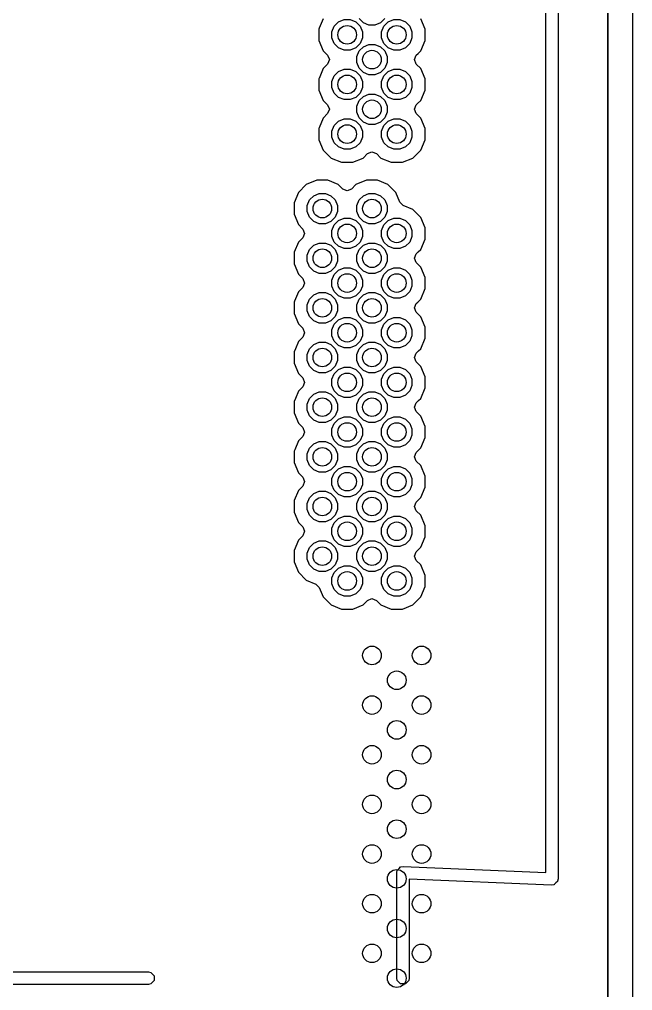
# Model space of a CAD drawing. Extents: x 94.3 to 177.3, y -118.1 to -62.3.
# Drawn here: x 172.36 to 177.3, y -111.5 to -103.68 of the extents above; entities that cross this region are included whole.
import ezdxf

# ---------------------------------------------------------------- set-up
doc = ezdxf.new("R2010")
doc.units = 0
doc.layers.add('BLACK', color=7, linetype='CONTINUOUS')

msp = doc.modelspace()

# ---------------------------------------------------------------- linework, layer by layer
at = {"layer": 'BLACK', "linetype": 'CONTINUOUS'}
for p, q in [((177.0995, -97.472966), (177.0995, -113.687004)), ((177.1, -113.72), (177.1, -97.44)), ((177.3, -97.44), (177.3, -113.72)), ((176.6, -110.547872), (176.6, -102.55)), ((176.7, -102.5), (176.7, -110.6)), ((174.807134, -103.671134), (174.775355, -103.747855)), ((174.877402, -103.775614), (174.896066, -103.730554)), ((174.896066, -103.730554), (174.930554, -103.696066)), ((174.930554, -103.696066), (174.975614, -103.677402)), ((174.975614, -103.677402), (175.024386, -103.677402)), ((175.024386, -103.677402), (175.069446, -103.696066)), ((175.069446, -103.696066), (175.103934, -103.730554)), ((175.130554, -103.703934), (175.096066, -103.669446)), ((175.103934, -103.730554), (175.122598, -103.775614)), ((175.175614, -103.722598), (175.130554, -103.703934)), ((175.224386, -103.722598), (175.175614, -103.722598)), ((175.269446, -103.703934), (175.224386, -103.722598)), ((175.303934, -103.669446), (175.269446, -103.703934)), ((175.277402, -103.775614), (175.296066, -103.730554)), ((175.296066, -103.730554), (175.330554, -103.696066)), ((175.330554, -103.696066), (175.375614, -103.677402)), ((175.375614, -103.677402), (175.424386, -103.677402)), ((175.424386, -103.677402), (175.469446, -103.696066)), ((175.469446, -103.696066), (175.503934, -103.730554)), ((175.503934, -103.730554), (175.522598, -103.775614)), ((175.6275, -103.754747), (175.592865, -103.671132)), ((174.775355, -103.747855), (174.7725, -103.754747)), ((174.7725, -103.754747), (174.7725, -103.845253)), ((174.877402, -103.824386), (174.877402, -103.775614)), ((175.122598, -103.775614), (175.122598, -103.824386)), ((175.277402, -103.824386), (175.277402, -103.775614)), ((175.522598, -103.775614), (175.522598, -103.824386)), ((175.6275, -103.845253), (175.6275, -103.754747)), ((174.7725, -103.845253), (174.807135, -103.928868)), ((174.896066, -103.869446), (174.877402, -103.824386)), ((174.930554, -103.903934), (174.896066, -103.869446)), ((175.103934, -103.869446), (175.069446, -103.903934)), ((175.096066, -103.930554), (175.130554, -103.896066)), ((175.122598, -103.824386), (175.103934, -103.869446)), ((175.130554, -103.896066), (175.175614, -103.877402)), ((175.175614, -103.877402), (175.224386, -103.877402)), ((175.224386, -103.877402), (175.269446, -103.896066)), ((175.269446, -103.896066), (175.303934, -103.930554)), ((175.296066, -103.869446), (175.277402, -103.824386)), ((175.330554, -103.903934), (175.296066, -103.869446)), ((175.503934, -103.869446), (175.469446, -103.903934)), ((175.522598, -103.824386), (175.503934, -103.869446)), ((175.592865, -103.928868), (175.6275, -103.845253)), ((174.807135, -103.928868), (174.807138, -103.928871)), ((174.807138, -103.928871), (174.842912, -103.964645)), ((174.842912, -103.964645), (174.857557, -104)), ((174.975614, -103.922598), (174.930554, -103.903934)), ((175.024386, -103.922598), (174.975614, -103.922598)), ((175.069446, -103.903934), (175.024386, -103.922598)), ((175.077402, -103.975614), (175.096066, -103.930554)), ((175.077402, -104.024386), (175.077402, -103.975614)), ((175.303934, -103.930554), (175.322598, -103.975614)), ((175.322598, -103.975614), (175.322598, -104.024386)), ((175.375614, -103.922598), (175.330554, -103.903934)), ((175.424386, -103.922598), (175.375614, -103.922598)), ((175.469446, -103.903934), (175.424386, -103.922598)), ((175.542443, -104), (175.557088, -103.964645)), ((175.557088, -103.964645), (175.571072, -103.950661)), ((175.571072, -103.950661), (175.592865, -103.928868)), ((174.842912, -104.035355), (174.807138, -104.071128)), ((174.857557, -104), (174.842912, -104.035355)), ((175.096066, -104.069446), (175.077402, -104.024386)), ((175.322598, -104.024386), (175.303934, -104.069446)), ((175.557088, -104.035355), (175.542443, -104)), ((175.592865, -104.071132), (175.557088, -104.035355)), ((174.807134, -104.071134), (174.773829, -104.151539)), ((174.807138, -104.071128), (174.807134, -104.071134)), ((174.877402, -104.175614), (174.896066, -104.130554)), ((174.896066, -104.130554), (174.930554, -104.096066)), ((174.930554, -104.096066), (174.975614, -104.077402)), ((174.975614, -104.077402), (175.024386, -104.077402)), ((175.024386, -104.077402), (175.069446, -104.096066)), ((175.069446, -104.096066), (175.103934, -104.130554)), ((175.130554, -104.103934), (175.096066, -104.069446)), ((175.103934, -104.130554), (175.122598, -104.175614)), ((175.175614, -104.122598), (175.130554, -104.103934)), ((175.224386, -104.122598), (175.175614, -104.122598)), ((175.269446, -104.103934), (175.224386, -104.122598)), ((175.303934, -104.069446), (175.269446, -104.103934)), ((175.277402, -104.175614), (175.296066, -104.130554)), ((175.296066, -104.130554), (175.330554, -104.096066)), ((175.330554, -104.096066), (175.375614, -104.077402)), ((175.375614, -104.077402), (175.424386, -104.077402)), ((175.424386, -104.077402), (175.469446, -104.096066)), ((175.469446, -104.096066), (175.503934, -104.130554)), ((175.503934, -104.130554), (175.522598, -104.175614)), ((175.6275, -104.154747), (175.592865, -104.071132)), ((174.773829, -104.151539), (174.7725, -104.154747)), ((174.7725, -104.154747), (174.7725, -104.245253)), ((174.877402, -104.224386), (174.877402, -104.175614)), ((175.122598, -104.175614), (175.122598, -104.224386)), ((175.277402, -104.224386), (175.277402, -104.175614)), ((175.522598, -104.175614), (175.522598, -104.224386)), ((175.6275, -104.245253), (175.6275, -104.154747)), ((174.7725, -104.245253), (174.807135, -104.328868)), ((174.896066, -104.269446), (174.877402, -104.224386)), ((174.930554, -104.303934), (174.896066, -104.269446)), ((175.103934, -104.269446), (175.069446, -104.303934)), ((175.122598, -104.224386), (175.103934, -104.269446)), ((175.130554, -104.296066), (175.175614, -104.277402)), ((175.175614, -104.277402), (175.224386, -104.277402)), ((175.224386, -104.277402), (175.269446, -104.296066)), ((175.296066, -104.269446), (175.277402, -104.224386)), ((175.330554, -104.303934), (175.296066, -104.269446)), ((175.503934, -104.269446), (175.469446, -104.303934)), ((175.522598, -104.224386), (175.503934, -104.269446)), ((175.592865, -104.328868), (175.6275, -104.245253)), ((174.807135, -104.328868), (174.807138, -104.328871)), ((174.807138, -104.328871), (174.842912, -104.364645)), ((174.842912, -104.364645), (174.857557, -104.4)), ((174.975614, -104.322598), (174.930554, -104.303934)), ((175.024386, -104.322598), (174.975614, -104.322598)), ((175.069446, -104.303934), (175.024386, -104.322598)), ((175.077402, -104.375614), (175.096066, -104.330554)), ((175.096066, -104.330554), (175.130554, -104.296066)), ((175.269446, -104.296066), (175.303934, -104.330554)), ((175.303934, -104.330554), (175.322598, -104.375614)), ((175.375614, -104.322598), (175.330554, -104.303934)), ((175.424386, -104.322598), (175.375614, -104.322598)), ((175.469446, -104.303934), (175.424386, -104.322598)), ((175.542443, -104.4), (175.557088, -104.364645)), ((175.557088, -104.364645), (175.568063, -104.35367)), ((175.568063, -104.35367), (175.592865, -104.328868)), ((174.842912, -104.435355), (174.807138, -104.471128)), ((174.857557, -104.4), (174.842912, -104.435355)), ((175.077402, -104.424386), (175.077402, -104.375614)), ((175.096066, -104.469446), (175.077402, -104.424386)), ((175.322598, -104.424386), (175.303934, -104.469446)), ((175.322598, -104.375614), (175.322598, -104.424386)), ((175.557088, -104.435355), (175.542443, -104.4)), ((175.592865, -104.471132), (175.557088, -104.435355)), ((174.807134, -104.471134), (174.774467, -104.549999)), ((174.807138, -104.471128), (174.807134, -104.471134)), ((174.896066, -104.530554), (174.930554, -104.496066)), ((174.930554, -104.496066), (174.975614, -104.477402)), ((174.975614, -104.477402), (175.024386, -104.477402)), ((175.024386, -104.477402), (175.069446, -104.496066)), ((175.069446, -104.496066), (175.103934, -104.530554)), ((175.130554, -104.503934), (175.096066, -104.469446)), ((175.175614, -104.522598), (175.130554, -104.503934)), ((175.224386, -104.522598), (175.175614, -104.522598)), ((175.269446, -104.503934), (175.224386, -104.522598)), ((175.303934, -104.469446), (175.269446, -104.503934)), ((175.296066, -104.530554), (175.330554, -104.496066)), ((175.330554, -104.496066), (175.375614, -104.477402)), ((175.375614, -104.477402), (175.424386, -104.477402)), ((175.424386, -104.477402), (175.469446, -104.496066)), ((175.469446, -104.496066), (175.503934, -104.530554)), ((175.6275, -104.554747), (175.592865, -104.471132)), ((174.774467, -104.549999), (174.7725, -104.554747)), ((174.7725, -104.554747), (174.7725, -104.645253)), ((174.877402, -104.575614), (174.896066, -104.530554)), ((174.877402, -104.624386), (174.877402, -104.575614)), ((175.103934, -104.530554), (175.122598, -104.575614)), ((175.122598, -104.575614), (175.122598, -104.624386)), ((175.277402, -104.575614), (175.296066, -104.530554)), ((175.277402, -104.624386), (175.277402, -104.575614)), ((175.503934, -104.530554), (175.522598, -104.575614)), ((175.522598, -104.575614), (175.522598, -104.624386)), ((175.6275, -104.645253), (175.6275, -104.554747)), ((174.7725, -104.645253), (174.807135, -104.728868)), ((174.896066, -104.669446), (174.877402, -104.624386)), ((174.930554, -104.703934), (174.896066, -104.669446)), ((175.103934, -104.669446), (175.069446, -104.703934)), ((175.122598, -104.624386), (175.103934, -104.669446)), ((175.296066, -104.669446), (175.277402, -104.624386)), ((175.330554, -104.703934), (175.296066, -104.669446)), ((175.503934, -104.669446), (175.469446, -104.703934)), ((175.522598, -104.624386), (175.503934, -104.669446)), ((175.592865, -104.728868), (175.6275, -104.645253)), ((174.807135, -104.728868), (174.871132, -104.792865)), ((174.975614, -104.722598), (174.930554, -104.703934)), ((175.024386, -104.722598), (174.975614, -104.722598)), ((175.069446, -104.703934), (175.024386, -104.722598)), ((175.128868, -104.792865), (175.164645, -104.757088)), ((175.164645, -104.757088), (175.2, -104.742443)), ((175.2, -104.742443), (175.235355, -104.757088)), ((175.235355, -104.757088), (175.271132, -104.792865)), ((175.375614, -104.722598), (175.330554, -104.703934)), ((175.424386, -104.722598), (175.375614, -104.722598)), ((175.469446, -104.703934), (175.424386, -104.722598)), ((175.528868, -104.792865), (175.592865, -104.728868)), ((174.871132, -104.792865), (174.954747, -104.8275)), ((174.954747, -104.8275), (174.954749, -104.8275)), ((174.954749, -104.8275), (175.045251, -104.8275)), ((175.045251, -104.8275), (175.045253, -104.8275)), ((175.045253, -104.8275), (175.128868, -104.792865)), ((175.271132, -104.792865), (175.354747, -104.8275)), ((175.354747, -104.8275), (175.354749, -104.8275)), ((175.354749, -104.8275), (175.445251, -104.8275)), ((175.445251, -104.8275), (175.445253, -104.8275)), ((175.445253, -104.8275), (175.528868, -104.792865)), ((174.754746, -104.9725), (174.671134, -105.007134)), ((174.754747, -104.9725), (174.754746, -104.9725)), ((174.845253, -104.9725), (174.754747, -104.9725)), ((174.928868, -105.007135), (174.845253, -104.9725)), ((175.154746, -104.9725), (175.071134, -105.007134)), ((175.154747, -104.9725), (175.154746, -104.9725)), ((175.245253, -104.9725), (175.154747, -104.9725)), ((175.328868, -105.007135), (175.245253, -104.9725)), ((174.607134, -105.071134), (174.57284, -105.153927)), ((174.607138, -105.071128), (174.607134, -105.071134)), ((174.671128, -105.007138), (174.607138, -105.071128)), ((174.671134, -105.007134), (174.671128, -105.007138)), ((174.928871, -105.007138), (174.928868, -105.007135)), ((174.964645, -105.042912), (174.928871, -105.007138)), ((175, -105.057557), (174.964645, -105.042912)), ((175.035355, -105.042912), (175, -105.057557)), ((175.071128, -105.007138), (175.035355, -105.042912)), ((175.071134, -105.007134), (175.071128, -105.007138)), ((175.392865, -105.071132), (175.328868, -105.007135)), ((175.424774, -105.148167), (175.392865, -105.071132)), ((174.677402, -105.175614), (174.696066, -105.130554)), ((174.696066, -105.130554), (174.730554, -105.096066)), ((174.730554, -105.096066), (174.775614, -105.077402)), ((174.775614, -105.077402), (174.824386, -105.077402)), ((174.824386, -105.077402), (174.869446, -105.096066)), ((174.869446, -105.096066), (174.903934, -105.130554)), ((174.903934, -105.130554), (174.922598, -105.175614)), ((175.077402, -105.175614), (175.096066, -105.130554)), ((175.096066, -105.130554), (175.130554, -105.096066)), ((175.130554, -105.096066), (175.175614, -105.077402)), ((175.175614, -105.077402), (175.224386, -105.077402)), ((175.224386, -105.077402), (175.269446, -105.096066)), ((175.269446, -105.096066), (175.303934, -105.130554)), ((175.303934, -105.130554), (175.322598, -105.175614)), ((175.451832, -105.175225), (175.424774, -105.148167)), ((174.57284, -105.153927), (174.5725, -105.154747)), ((174.5725, -105.154747), (174.5725, -105.245253)), ((174.677402, -105.224386), (174.677402, -105.175614)), ((174.696066, -105.269446), (174.677402, -105.224386)), ((174.922598, -105.224386), (174.903934, -105.269446)), ((174.922598, -105.175614), (174.922598, -105.224386)), ((175.077402, -105.224386), (175.077402, -105.175614)), ((175.096066, -105.269446), (175.077402, -105.224386)), ((175.322598, -105.224386), (175.303934, -105.269446)), ((175.322598, -105.175614), (175.322598, -105.224386)), ((175.528868, -105.207135), (175.451832, -105.175225)), ((175.592865, -105.271132), (175.528868, -105.207135)), ((174.5725, -105.245253), (174.607135, -105.328868)), ((174.730554, -105.303934), (174.696066, -105.269446)), ((174.775614, -105.322598), (174.730554, -105.303934)), ((174.869446, -105.303934), (174.824386, -105.322598)), ((174.903934, -105.269446), (174.869446, -105.303934)), ((174.896066, -105.330554), (174.930554, -105.296066)), ((174.930554, -105.296066), (174.975614, -105.277402)), ((174.975614, -105.277402), (175.024386, -105.277402)), ((175.024386, -105.277402), (175.069446, -105.296066)), ((175.069446, -105.296066), (175.103934, -105.330554)), ((175.130554, -105.303934), (175.096066, -105.269446)), ((175.175614, -105.322598), (175.130554, -105.303934)), ((175.269446, -105.303934), (175.224386, -105.322598)), ((175.303934, -105.269446), (175.269446, -105.303934)), ((175.296066, -105.330554), (175.330554, -105.296066)), ((175.330554, -105.296066), (175.375614, -105.277402)), ((175.375614, -105.277402), (175.424386, -105.277402)), ((175.424386, -105.277402), (175.469446, -105.296066)), ((175.469446, -105.296066), (175.503934, -105.330554)), ((175.6275, -105.354747), (175.592865, -105.271132)), ((174.607135, -105.328868), (174.607138, -105.328871)), ((174.607138, -105.328871), (174.642912, -105.364645)), ((174.642912, -105.364645), (174.657557, -105.4)), ((174.824386, -105.322598), (174.775614, -105.322598)), ((174.877402, -105.375614), (174.896066, -105.330554)), ((174.877402, -105.424386), (174.877402, -105.375614)), ((175.103934, -105.330554), (175.122598, -105.375614)), ((175.122598, -105.375614), (175.122598, -105.424386)), ((175.224386, -105.322598), (175.175614, -105.322598)), ((175.277402, -105.375614), (175.296066, -105.330554)), ((175.277402, -105.424386), (175.277402, -105.375614)), ((175.503934, -105.330554), (175.522598, -105.375614)), ((175.522598, -105.375614), (175.522598, -105.424386)), ((175.6275, -105.445253), (175.6275, -105.354747)), ((174.642912, -105.435355), (174.607138, -105.471128)), ((174.657557, -105.4), (174.642912, -105.435355)), ((174.896066, -105.469446), (174.877402, -105.424386)), ((175.122598, -105.424386), (175.103934, -105.469446)), ((175.296066, -105.469446), (175.277402, -105.424386)), ((175.522598, -105.424386), (175.503934, -105.469446)), ((175.592865, -105.528868), (175.6275, -105.445253)), ((174.607134, -105.471134), (174.5739, -105.551368)), ((174.607138, -105.471128), (174.607134, -105.471134)), ((174.677402, -105.575614), (174.696066, -105.530554)), ((174.696066, -105.530554), (174.730554, -105.496066)), ((174.730554, -105.496066), (174.775614, -105.477402)), ((174.775614, -105.477402), (174.824386, -105.477402)), ((174.824386, -105.477402), (174.869446, -105.496066)), ((174.869446, -105.496066), (174.903934, -105.530554)), ((174.930554, -105.503934), (174.896066, -105.469446)), ((174.903934, -105.530554), (174.922598, -105.575614)), ((174.975614, -105.522598), (174.930554, -105.503934)), ((175.024386, -105.522598), (174.975614, -105.522598)), ((175.069446, -105.503934), (175.024386, -105.522598)), ((175.103934, -105.469446), (175.069446, -105.503934)), ((175.077402, -105.575614), (175.096066, -105.530554)), ((175.096066, -105.530554), (175.130554, -105.496066)), ((175.130554, -105.496066), (175.175614, -105.477402)), ((175.175614, -105.477402), (175.224386, -105.477402)), ((175.224386, -105.477402), (175.269446, -105.496066)), ((175.269446, -105.496066), (175.303934, -105.530554)), ((175.330554, -105.503934), (175.296066, -105.469446)), ((175.303934, -105.530554), (175.322598, -105.575614)), ((175.375614, -105.522598), (175.330554, -105.503934)), ((175.424386, -105.522598), (175.375614, -105.522598)), ((175.469446, -105.503934), (175.424386, -105.522598)), ((175.503934, -105.469446), (175.469446, -105.503934)), ((175.573432, -105.548301), (175.592865, -105.528868)), ((174.5739, -105.551368), (174.5725, -105.554747)), ((174.5725, -105.554747), (174.5725, -105.645253)), ((174.677402, -105.624386), (174.677402, -105.575614)), ((174.922598, -105.575614), (174.922598, -105.624386)), ((175.077402, -105.624386), (175.077402, -105.575614)), ((175.322598, -105.575614), (175.322598, -105.624386)), ((175.542443, -105.6), (175.557088, -105.564645)), ((175.557088, -105.635355), (175.542443, -105.6)), ((175.557088, -105.564645), (175.573432, -105.548301)), ((174.5725, -105.645253), (174.607135, -105.728868)), ((174.696066, -105.669446), (174.677402, -105.624386)), ((174.730554, -105.703934), (174.696066, -105.669446)), ((174.903934, -105.669446), (174.869446, -105.703934)), ((174.896066, -105.730554), (174.930554, -105.696066)), ((174.922598, -105.624386), (174.903934, -105.669446)), ((174.930554, -105.696066), (174.975614, -105.677402)), ((174.975614, -105.677402), (175.024386, -105.677402)), ((175.024386, -105.677402), (175.069446, -105.696066)), ((175.069446, -105.696066), (175.103934, -105.730554)), ((175.096066, -105.669446), (175.077402, -105.624386)), ((175.130554, -105.703934), (175.096066, -105.669446)), ((175.303934, -105.669446), (175.269446, -105.703934)), ((175.296066, -105.730554), (175.330554, -105.696066)), ((175.322598, -105.624386), (175.303934, -105.669446)), ((175.330554, -105.696066), (175.375614, -105.677402)), ((175.375614, -105.677402), (175.424386, -105.677402)), ((175.424386, -105.677402), (175.469446, -105.696066)), ((175.469446, -105.696066), (175.503934, -105.730554)), ((175.592865, -105.671132), (175.557088, -105.635355)), ((175.6275, -105.754747), (175.592865, -105.671132)), ((174.607135, -105.728868), (174.607138, -105.728871)), ((174.607138, -105.728871), (174.642912, -105.764645)), ((174.642912, -105.764645), (174.657557, -105.8)), ((174.775614, -105.722598), (174.730554, -105.703934)), ((174.824386, -105.722598), (174.775614, -105.722598)), ((174.869446, -105.703934), (174.824386, -105.722598)), ((174.877402, -105.775614), (174.896066, -105.730554)), ((174.877402, -105.824386), (174.877402, -105.775614)), ((175.103934, -105.730554), (175.122598, -105.775614)), ((175.122598, -105.775614), (175.122598, -105.824386)), ((175.175614, -105.722598), (175.130554, -105.703934)), ((175.224386, -105.722598), (175.175614, -105.722598)), ((175.269446, -105.703934), (175.224386, -105.722598)), ((175.277402, -105.775614), (175.296066, -105.730554)), ((175.277402, -105.824386), (175.277402, -105.775614)), ((175.503934, -105.730554), (175.522598, -105.775614)), ((175.522598, -105.775614), (175.522598, -105.824386)), ((175.6275, -105.845253), (175.6275, -105.754747)), ((174.642912, -105.835355), (174.607138, -105.871128)), ((174.657557, -105.8), (174.642912, -105.835355)), ((174.896066, -105.869446), (174.877402, -105.824386)), ((175.122598, -105.824386), (175.103934, -105.869446)), ((175.296066, -105.869446), (175.277402, -105.824386)), ((175.522598, -105.824386), (175.503934, -105.869446)), ((175.592865, -105.928868), (175.6275, -105.845253)), ((174.607134, -105.871134), (174.57664, -105.944753)), ((174.607138, -105.871128), (174.607134, -105.871134)), ((174.677402, -105.975614), (174.696066, -105.930554)), ((174.696066, -105.930554), (174.730554, -105.896066)), ((174.730554, -105.896066), (174.775614, -105.877402)), ((174.775614, -105.877402), (174.824386, -105.877402)), ((174.824386, -105.877402), (174.869446, -105.896066)), ((174.869446, -105.896066), (174.903934, -105.930554)), ((174.930554, -105.903934), (174.896066, -105.869446)), ((174.903934, -105.930554), (174.922598, -105.975614)), ((174.975614, -105.922598), (174.930554, -105.903934)), ((175.024386, -105.922598), (174.975614, -105.922598)), ((175.069446, -105.903934), (175.024386, -105.922598)), ((175.103934, -105.869446), (175.069446, -105.903934)), ((175.077402, -105.975614), (175.096066, -105.930554)), ((175.096066, -105.930554), (175.130554, -105.896066)), ((175.130554, -105.896066), (175.175614, -105.877402)), ((175.175614, -105.877402), (175.224386, -105.877402)), ((175.224386, -105.877402), (175.269446, -105.896066)), ((175.269446, -105.896066), (175.303934, -105.930554)), ((175.330554, -105.903934), (175.296066, -105.869446)), ((175.303934, -105.930554), (175.322598, -105.975614)), ((175.375614, -105.922598), (175.330554, -105.903934)), ((175.424386, -105.922598), (175.375614, -105.922598)), ((175.469446, -105.903934), (175.424386, -105.922598)), ((175.503934, -105.869446), (175.469446, -105.903934)), ((175.568433, -105.9533), (175.592865, -105.928868)), ((174.57664, -105.944753), (174.5725, -105.954747)), ((174.5725, -105.954747), (174.5725, -106.045253)), ((174.677402, -106.024386), (174.677402, -105.975614)), ((174.922598, -105.975614), (174.922598, -106.024386)), ((175.077402, -106.024386), (175.077402, -105.975614)), ((175.322598, -105.975614), (175.322598, -106.024386)), ((175.542443, -106), (175.557088, -105.964645)), ((175.557088, -106.035355), (175.542443, -106)), ((175.557088, -105.964645), (175.568433, -105.9533)), ((174.5725, -106.045253), (174.607135, -106.128868)), ((174.696066, -106.069446), (174.677402, -106.024386)), ((174.730554, -106.103934), (174.696066, -106.069446)), ((174.903934, -106.069446), (174.869446, -106.103934)), ((174.922598, -106.024386), (174.903934, -106.069446)), ((174.930554, -106.096066), (174.975614, -106.077402)), ((174.975614, -106.077402), (175.024386, -106.077402)), ((175.024386, -106.077402), (175.069446, -106.096066)), ((175.096066, -106.069446), (175.077402, -106.024386)), ((175.130554, -106.103934), (175.096066, -106.069446)), ((175.303934, -106.069446), (175.269446, -106.103934)), ((175.322598, -106.024386), (175.303934, -106.069446)), ((175.330554, -106.096066), (175.375614, -106.077402)), ((175.375614, -106.077402), (175.424386, -106.077402)), ((175.424386, -106.077402), (175.469446, -106.096066)), ((175.592865, -106.071132), (175.557088, -106.035355)), ((175.6275, -106.154747), (175.592865, -106.071132)), ((174.607135, -106.128868), (174.607138, -106.128871)), ((174.607138, -106.128871), (174.642912, -106.164645)), ((174.642912, -106.164645), (174.657557, -106.2)), ((174.775614, -106.122598), (174.730554, -106.103934)), ((174.824386, -106.122598), (174.775614, -106.122598)), ((174.869446, -106.103934), (174.824386, -106.122598)), ((174.877402, -106.175614), (174.896066, -106.130554)), ((174.896066, -106.130554), (174.930554, -106.096066)), ((175.069446, -106.096066), (175.103934, -106.130554)), ((175.103934, -106.130554), (175.122598, -106.175614)), ((175.175614, -106.122598), (175.130554, -106.103934)), ((175.224386, -106.122598), (175.175614, -106.122598)), ((175.269446, -106.103934), (175.224386, -106.122598)), ((175.277402, -106.175614), (175.296066, -106.130554)), ((175.296066, -106.130554), (175.330554, -106.096066)), ((175.469446, -106.096066), (175.503934, -106.130554)), ((175.503934, -106.130554), (175.522598, -106.175614)), ((175.6275, -106.245253), (175.6275, -106.154747)), ((174.642912, -106.235355), (174.607138, -106.271128)), ((174.657557, -106.2), (174.642912, -106.235355)), ((174.877402, -106.224386), (174.877402, -106.175614)), ((174.896066, -106.269446), (174.877402, -106.224386)), ((175.122598, -106.224386), (175.103934, -106.269446)), ((175.122598, -106.175614), (175.122598, -106.224386)), ((175.277402, -106.224386), (175.277402, -106.175614)), ((175.296066, -106.269446), (175.277402, -106.224386)), ((175.522598, -106.224386), (175.503934, -106.269446)), ((175.522598, -106.175614), (175.522598, -106.224386)), ((175.592865, -106.328868), (175.6275, -106.245253)), ((174.607134, -106.271134), (174.58322, -106.328868)), ((174.607138, -106.271128), (174.607134, -106.271134)), ((174.696066, -106.330554), (174.730554, -106.296066)), ((174.730554, -106.296066), (174.775614, -106.277402)), ((174.775614, -106.277402), (174.824386, -106.277402)), ((174.824386, -106.277402), (174.869446, -106.296066)), ((174.869446, -106.296066), (174.903934, -106.330554)), ((174.930554, -106.303934), (174.896066, -106.269446)), ((174.975614, -106.322598), (174.930554, -106.303934)), ((175.024386, -106.322598), (174.975614, -106.322598)), ((175.069446, -106.303934), (175.024386, -106.322598)), ((175.103934, -106.269446), (175.069446, -106.303934)), ((175.096066, -106.330554), (175.130554, -106.296066)), ((175.130554, -106.296066), (175.175614, -106.277402)), ((175.175614, -106.277402), (175.224386, -106.277402)), ((175.224386, -106.277402), (175.269446, -106.296066)), ((175.269446, -106.296066), (175.303934, -106.330554)), ((175.330554, -106.303934), (175.296066, -106.269446)), ((175.375614, -106.322598), (175.330554, -106.303934)), ((175.424386, -106.322598), (175.375614, -106.322598)), ((175.469446, -106.303934), (175.424386, -106.322598)), ((175.503934, -106.269446), (175.469446, -106.303934)), ((174.58322, -106.328868), (174.5725, -106.354747)), ((174.5725, -106.354747), (174.5725, -106.445253)), ((174.677402, -106.375614), (174.696066, -106.330554)), ((174.677402, -106.424386), (174.677402, -106.375614)), ((174.903934, -106.330554), (174.922598, -106.375614)), ((174.922598, -106.375614), (174.922598, -106.424386)), ((175.077402, -106.375614), (175.096066, -106.330554)), ((175.077402, -106.424386), (175.077402, -106.375614)), ((175.303934, -106.330554), (175.322598, -106.375614)), ((175.322598, -106.375614), (175.322598, -106.424386)), ((175.542443, -106.4), (175.557088, -106.364645)), ((175.557088, -106.435355), (175.542443, -106.4)), ((175.557088, -106.364645), (175.574475, -106.347258)), ((175.574475, -106.347258), (175.592865, -106.328868)), ((174.5725, -106.445253), (174.607135, -106.528868)), ((174.696066, -106.469446), (174.677402, -106.424386)), ((174.730554, -106.503934), (174.696066, -106.469446)), ((174.903934, -106.469446), (174.869446, -106.503934)), ((174.922598, -106.424386), (174.903934, -106.469446)), ((174.930554, -106.496066), (174.975614, -106.477402)), ((174.975614, -106.477402), (175.024386, -106.477402)), ((175.024386, -106.477402), (175.069446, -106.496066)), ((175.096066, -106.469446), (175.077402, -106.424386)), ((175.130554, -106.503934), (175.096066, -106.469446)), ((175.303934, -106.469446), (175.269446, -106.503934)), ((175.322598, -106.424386), (175.303934, -106.469446)), ((175.330554, -106.496066), (175.375614, -106.477402)), ((175.375614, -106.477402), (175.424386, -106.477402)), ((175.424386, -106.477402), (175.469446, -106.496066)), ((175.592865, -106.471132), (175.557088, -106.435355)), ((175.6275, -106.554747), (175.592865, -106.471132)), ((174.607135, -106.528868), (174.607138, -106.528871)), ((174.607138, -106.528871), (174.642912, -106.564645)), ((174.775614, -106.522598), (174.730554, -106.503934)), ((174.824386, -106.522598), (174.775614, -106.522598)), ((174.869446, -106.503934), (174.824386, -106.522598)), ((174.877402, -106.575614), (174.896066, -106.530554)), ((174.896066, -106.530554), (174.930554, -106.496066)), ((175.069446, -106.496066), (175.103934, -106.530554)), ((175.103934, -106.530554), (175.122598, -106.575614)), ((175.175614, -106.522598), (175.130554, -106.503934)), ((175.224386, -106.522598), (175.175614, -106.522598)), ((175.269446, -106.503934), (175.224386, -106.522598)), ((175.277402, -106.575614), (175.296066, -106.530554)), ((175.296066, -106.530554), (175.330554, -106.496066)), ((175.469446, -106.496066), (175.503934, -106.530554)), ((175.503934, -106.530554), (175.522598, -106.575614)), ((175.6275, -106.645253), (175.6275, -106.554747)), ((174.642912, -106.635355), (174.607138, -106.671128)), ((174.642912, -106.564645), (174.657557, -106.6)), ((174.657557, -106.6), (174.642912, -106.635355)), ((174.877402, -106.624386), (174.877402, -106.575614)), ((174.896066, -106.669446), (174.877402, -106.624386)), ((175.122598, -106.624386), (175.103934, -106.669446)), ((175.122598, -106.575614), (175.122598, -106.624386)), ((175.277402, -106.624386), (175.277402, -106.575614)), ((175.296066, -106.669446), (175.277402, -106.624386)), ((175.522598, -106.624386), (175.503934, -106.669446)), ((175.522598, -106.575614), (175.522598, -106.624386)), ((174.607134, -106.671134), (174.58322, -106.728868)), ((174.607138, -106.671128), (174.607134, -106.671134)), ((174.696066, -106.730554), (174.730554, -106.696066)), ((174.730554, -106.696066), (174.775614, -106.677402)), ((174.775614, -106.677402), (174.824386, -106.677402)), ((174.824386, -106.677402), (174.869446, -106.696066)), ((174.869446, -106.696066), (174.903934, -106.730554)), ((174.930554, -106.703934), (174.896066, -106.669446)), ((174.975614, -106.722598), (174.930554, -106.703934)), ((175.069446, -106.703934), (175.024386, -106.722598)), ((175.103934, -106.669446), (175.069446, -106.703934)), ((175.096066, -106.730554), (175.130554, -106.696066)), ((175.130554, -106.696066), (175.175614, -106.677402)), ((175.175614, -106.677402), (175.224386, -106.677402)), ((175.224386, -106.677402), (175.269446, -106.696066)), ((175.269446, -106.696066), (175.303934, -106.730554)), ((175.330554, -106.703934), (175.296066, -106.669446)), ((175.375614, -106.722598), (175.330554, -106.703934)), ((175.469446, -106.703934), (175.424386, -106.722598)), ((175.503934, -106.669446), (175.469446, -106.703934)), ((175.592865, -106.728868), (175.6275, -106.645253)), ((174.58322, -106.728868), (174.5725, -106.754747)), ((174.5725, -106.754747), (174.5725, -106.845253)), ((174.677402, -106.775614), (174.696066, -106.730554)), ((174.677402, -106.824386), (174.677402, -106.775614)), ((174.903934, -106.730554), (174.922598, -106.775614)), ((174.922598, -106.775614), (174.922598, -106.824386)), ((175.024386, -106.722598), (174.975614, -106.722598)), ((175.077402, -106.775614), (175.096066, -106.730554)), ((175.077402, -106.824386), (175.077402, -106.775614)), ((175.303934, -106.730554), (175.322598, -106.775614)), ((175.322598, -106.775614), (175.322598, -106.824386)), ((175.424386, -106.722598), (175.375614, -106.722598)), ((175.542443, -106.8), (175.557088, -106.764645)), ((175.557088, -106.764645), (175.574209, -106.747524)), ((175.574209, -106.747524), (175.592865, -106.728868)), ((174.5725, -106.845253), (174.607135, -106.928868)), ((174.696066, -106.869446), (174.677402, -106.824386)), ((174.730554, -106.903934), (174.696066, -106.869446)), ((174.903934, -106.869446), (174.869446, -106.903934)), ((174.922598, -106.824386), (174.903934, -106.869446)), ((175.096066, -106.869446), (175.077402, -106.824386)), ((175.130554, -106.903934), (175.096066, -106.869446)), ((175.303934, -106.869446), (175.269446, -106.903934)), ((175.322598, -106.824386), (175.303934, -106.869446)), ((175.557088, -106.835355), (175.542443, -106.8)), ((175.592865, -106.871132), (175.557088, -106.835355)), ((175.6275, -106.954747), (175.592865, -106.871132)), ((174.607135, -106.928868), (174.607138, -106.928871)), ((174.607138, -106.928871), (174.642912, -106.964645)), ((174.775614, -106.922598), (174.730554, -106.903934)), ((174.824386, -106.922598), (174.775614, -106.922598)), ((174.869446, -106.903934), (174.824386, -106.922598)), ((174.877402, -106.975614), (174.896066, -106.930554)), ((174.896066, -106.930554), (174.930554, -106.896066)), ((174.930554, -106.896066), (174.975614, -106.877402)), ((174.975614, -106.877402), (175.024386, -106.877402)), ((175.024386, -106.877402), (175.069446, -106.896066)), ((175.069446, -106.896066), (175.103934, -106.930554)), ((175.103934, -106.930554), (175.122598, -106.975614)), ((175.175614, -106.922598), (175.130554, -106.903934)), ((175.224386, -106.922598), (175.175614, -106.922598)), ((175.269446, -106.903934), (175.224386, -106.922598)), ((175.277402, -106.975614), (175.296066, -106.930554)), ((175.296066, -106.930554), (175.330554, -106.896066)), ((175.330554, -106.896066), (175.375614, -106.877402)), ((175.375614, -106.877402), (175.424386, -106.877402)), ((175.424386, -106.877402), (175.469446, -106.896066)), ((175.469446, -106.896066), (175.503934, -106.930554)), ((175.503934, -106.930554), (175.522598, -106.975614)), ((174.642912, -106.964645), (174.657557, -107)), ((174.657557, -107), (174.642912, -107.035355)), ((174.877402, -107.024386), (174.877402, -106.975614)), ((174.896066, -107.069446), (174.877402, -107.024386)), ((175.122598, -107.024386), (175.103934, -107.069446)), ((175.122598, -106.975614), (175.122598, -107.024386)), ((175.277402, -107.024386), (175.277402, -106.975614)), ((175.296066, -107.069446), (175.277402, -107.024386)), ((175.522598, -107.024386), (175.503934, -107.069446)), ((175.522598, -106.975614), (175.522598, -107.024386)), ((175.6275, -107.045253), (175.6275, -106.954747)), ((174.607134, -107.071134), (174.57741, -107.142894)), ((174.607138, -107.071128), (174.607134, -107.071134)), ((174.642912, -107.035355), (174.607138, -107.071128)), ((174.696066, -107.130554), (174.730554, -107.096066)), ((174.730554, -107.096066), (174.775614, -107.077402)), ((174.775614, -107.077402), (174.824386, -107.077402)), ((174.824386, -107.077402), (174.869446, -107.096066)), ((174.869446, -107.096066), (174.903934, -107.130554)), ((174.930554, -107.103934), (174.896066, -107.069446)), ((174.975614, -107.122598), (174.930554, -107.103934)), ((175.069446, -107.103934), (175.024386, -107.122598)), ((175.103934, -107.069446), (175.069446, -107.103934)), ((175.096066, -107.130554), (175.130554, -107.096066)), ((175.130554, -107.096066), (175.175614, -107.077402)), ((175.175614, -107.077402), (175.224386, -107.077402)), ((175.224386, -107.077402), (175.269446, -107.096066)), ((175.269446, -107.096066), (175.303934, -107.130554)), ((175.330554, -107.103934), (175.296066, -107.069446)), ((175.375614, -107.122598), (175.330554, -107.103934)), ((175.469446, -107.103934), (175.424386, -107.122598)), ((175.503934, -107.069446), (175.469446, -107.103934)), ((175.592865, -107.128868), (175.6275, -107.045253)), ((174.57741, -107.142894), (174.5725, -107.154747)), ((174.5725, -107.154747), (174.5725, -107.245253)), ((174.677402, -107.175614), (174.696066, -107.130554)), ((174.677402, -107.224386), (174.677402, -107.175614)), ((174.903934, -107.130554), (174.922598, -107.175614)), ((174.922598, -107.175614), (174.922598, -107.224386)), ((175.024386, -107.122598), (174.975614, -107.122598)), ((175.077402, -107.175614), (175.096066, -107.130554)), ((175.077402, -107.224386), (175.077402, -107.175614)), ((175.303934, -107.130554), (175.322598, -107.175614)), ((175.322598, -107.175614), (175.322598, -107.224386)), ((175.424386, -107.122598), (175.375614, -107.122598)), ((175.542443, -107.2), (175.557088, -107.164645)), ((175.557088, -107.164645), (175.566987, -107.154746)), ((175.566987, -107.154746), (175.592865, -107.128868)), ((174.5725, -107.245253), (174.607135, -107.328868)), ((174.696066, -107.269446), (174.677402, -107.224386)), ((174.922598, -107.224386), (174.903934, -107.269446)), ((175.096066, -107.269446), (175.077402, -107.224386)), ((175.322598, -107.224386), (175.303934, -107.269446)), ((175.557088, -107.235355), (175.542443, -107.2)), ((175.592865, -107.271132), (175.557088, -107.235355)), ((174.607135, -107.328868), (174.607138, -107.328871)), ((174.607138, -107.328871), (174.642912, -107.364645)), ((174.730554, -107.303934), (174.696066, -107.269446)), ((174.775614, -107.322598), (174.730554, -107.303934)), ((174.824386, -107.322598), (174.775614, -107.322598)), ((174.869446, -107.303934), (174.824386, -107.322598)), ((174.903934, -107.269446), (174.869446, -107.303934)), ((174.877402, -107.375614), (174.896066, -107.330554)), ((174.896066, -107.330554), (174.930554, -107.296066)), ((174.930554, -107.296066), (174.975614, -107.277402)), ((174.975614, -107.277402), (175.024386, -107.277402)), ((175.024386, -107.277402), (175.069446, -107.296066)), ((175.069446, -107.296066), (175.103934, -107.330554)), ((175.130554, -107.303934), (175.096066, -107.269446)), ((175.103934, -107.330554), (175.122598, -107.375614)), ((175.175614, -107.322598), (175.130554, -107.303934)), ((175.224386, -107.322598), (175.175614, -107.322598)), ((175.269446, -107.303934), (175.224386, -107.322598)), ((175.303934, -107.269446), (175.269446, -107.303934)), ((175.277402, -107.375614), (175.296066, -107.330554)), ((175.296066, -107.330554), (175.330554, -107.296066)), ((175.330554, -107.296066), (175.375614, -107.277402)), ((175.375614, -107.277402), (175.424386, -107.277402)), ((175.424386, -107.277402), (175.469446, -107.296066)), ((175.469446, -107.296066), (175.503934, -107.330554)), ((175.503934, -107.330554), (175.522598, -107.375614)), ((175.6275, -107.354747), (175.592865, -107.271132)), ((174.642912, -107.364645), (174.657557, -107.4)), ((174.657557, -107.4), (174.642912, -107.435355)), ((174.877402, -107.424386), (174.877402, -107.375614)), ((175.122598, -107.375614), (175.122598, -107.424386)), ((175.277402, -107.424386), (175.277402, -107.375614)), ((175.522598, -107.375614), (175.522598, -107.424386)), ((175.6275, -107.445253), (175.6275, -107.354747)), ((174.607134, -107.471134), (174.574257, -107.550506)), ((174.607138, -107.471128), (174.607134, -107.471134)), ((174.642912, -107.435355), (174.607138, -107.471128)), ((174.696066, -107.530554), (174.730554, -107.496066)), ((174.730554, -107.496066), (174.775614, -107.477402)), ((174.775614, -107.477402), (174.824386, -107.477402)), ((174.824386, -107.477402), (174.869446, -107.496066)), ((174.869446, -107.496066), (174.903934, -107.530554)), ((174.896066, -107.469446), (174.877402, -107.424386)), ((174.930554, -107.503934), (174.896066, -107.469446)), ((175.103934, -107.469446), (175.069446, -107.503934)), ((175.096066, -107.530554), (175.130554, -107.496066)), ((175.122598, -107.424386), (175.103934, -107.469446)), ((175.130554, -107.496066), (175.175614, -107.477402)), ((175.175614, -107.477402), (175.224386, -107.477402)), ((175.224386, -107.477402), (175.269446, -107.496066)), ((175.269446, -107.496066), (175.303934, -107.530554)), ((175.296066, -107.469446), (175.277402, -107.424386)), ((175.330554, -107.503934), (175.296066, -107.469446)), ((175.503934, -107.469446), (175.469446, -107.503934)), ((175.522598, -107.424386), (175.503934, -107.469446)), ((175.592865, -107.528868), (175.6275, -107.445253)), ((174.574257, -107.550506), (174.5725, -107.554747)), ((174.5725, -107.554747), (174.5725, -107.645253)), ((174.677402, -107.575614), (174.696066, -107.530554)), ((174.677402, -107.624386), (174.677402, -107.575614)), ((174.903934, -107.530554), (174.922598, -107.575614)), ((174.922598, -107.575614), (174.922598, -107.624386)), ((174.975614, -107.522598), (174.930554, -107.503934)), ((175.024386, -107.522598), (174.975614, -107.522598)), ((175.069446, -107.503934), (175.024386, -107.522598)), ((175.077402, -107.575614), (175.096066, -107.530554)), ((175.077402, -107.624386), (175.077402, -107.575614)), ((175.303934, -107.530554), (175.322598, -107.575614)), ((175.322598, -107.575614), (175.322598, -107.624386)), ((175.375614, -107.522598), (175.330554, -107.503934)), ((175.424386, -107.522598), (175.375614, -107.522598)), ((175.469446, -107.503934), (175.424386, -107.522598)), ((175.542443, -107.6), (175.557088, -107.564645)), ((175.557088, -107.564645), (175.573432, -107.548301)), ((175.573432, -107.548301), (175.592865, -107.528868)), ((174.5725, -107.645253), (174.607135, -107.728868)), ((174.696066, -107.669446), (174.677402, -107.624386)), ((174.922598, -107.624386), (174.903934, -107.669446)), ((175.096066, -107.669446), (175.077402, -107.624386)), ((175.322598, -107.624386), (175.303934, -107.669446)), ((175.557088, -107.635355), (175.542443, -107.6)), ((175.592865, -107.671132), (175.557088, -107.635355)), ((174.607135, -107.728868), (174.607138, -107.728871)), ((174.607138, -107.728871), (174.642912, -107.764645)), ((174.730554, -107.703934), (174.696066, -107.669446)), ((174.775614, -107.722598), (174.730554, -107.703934)), ((174.824386, -107.722598), (174.775614, -107.722598)), ((174.869446, -107.703934), (174.824386, -107.722598)), ((174.903934, -107.669446), (174.869446, -107.703934)), ((174.877402, -107.775614), (174.896066, -107.730554)), ((174.896066, -107.730554), (174.930554, -107.696066)), ((174.930554, -107.696066), (174.975614, -107.677402)), ((174.975614, -107.677402), (175.024386, -107.677402)), ((175.024386, -107.677402), (175.069446, -107.696066)), ((175.069446, -107.696066), (175.103934, -107.730554)), ((175.130554, -107.703934), (175.096066, -107.669446)), ((175.103934, -107.730554), (175.122598, -107.775614)), ((175.175614, -107.722598), (175.130554, -107.703934)), ((175.224386, -107.722598), (175.175614, -107.722598)), ((175.269446, -107.703934), (175.224386, -107.722598)), ((175.303934, -107.669446), (175.269446, -107.703934)), ((175.277402, -107.775614), (175.296066, -107.730554)), ((175.296066, -107.730554), (175.330554, -107.696066)), ((175.330554, -107.696066), (175.375614, -107.677402)), ((175.375614, -107.677402), (175.424386, -107.677402)), ((175.424386, -107.677402), (175.469446, -107.696066)), ((175.469446, -107.696066), (175.503934, -107.730554)), ((175.503934, -107.730554), (175.522598, -107.775614)), ((175.6275, -107.754747), (175.592865, -107.671132)), ((174.642912, -107.764645), (174.657557, -107.8)), ((174.657557, -107.8), (174.642912, -107.835355)), ((174.877402, -107.824386), (174.877402, -107.775614)), ((175.122598, -107.775614), (175.122598, -107.824386)), ((175.277402, -107.824386), (175.277402, -107.775614)), ((175.522598, -107.775614), (175.522598, -107.824386)), ((175.6275, -107.845253), (175.6275, -107.754747)), ((174.607134, -107.871134), (174.572863, -107.953871)), ((174.607138, -107.871128), (174.607134, -107.871134)), ((174.642912, -107.835355), (174.607138, -107.871128)), ((174.730554, -107.896066), (174.775614, -107.877402)), ((174.775614, -107.877402), (174.824386, -107.877402)), ((174.824386, -107.877402), (174.869446, -107.896066)), ((174.896066, -107.869446), (174.877402, -107.824386)), ((174.930554, -107.903934), (174.896066, -107.869446)), ((175.103934, -107.869446), (175.069446, -107.903934)), ((175.122598, -107.824386), (175.103934, -107.869446)), ((175.130554, -107.896066), (175.175614, -107.877402)), ((175.175614, -107.877402), (175.224386, -107.877402)), ((175.224386, -107.877402), (175.269446, -107.896066)), ((175.296066, -107.869446), (175.277402, -107.824386)), ((175.330554, -107.903934), (175.296066, -107.869446)), ((175.503934, -107.869446), (175.469446, -107.903934)), ((175.522598, -107.824386), (175.503934, -107.869446)), ((175.592865, -107.928868), (175.6275, -107.845253)), ((174.572863, -107.953871), (174.5725, -107.954747)), ((174.5725, -107.954747), (174.5725, -108.045253)), ((174.677402, -107.975614), (174.696066, -107.930554)), ((174.696066, -107.930554), (174.730554, -107.896066)), ((174.869446, -107.896066), (174.903934, -107.930554)), ((174.903934, -107.930554), (174.922598, -107.975614)), ((174.975614, -107.922598), (174.930554, -107.903934)), ((175.024386, -107.922598), (174.975614, -107.922598)), ((175.069446, -107.903934), (175.024386, -107.922598)), ((175.077402, -107.975614), (175.096066, -107.930554)), ((175.096066, -107.930554), (175.130554, -107.896066)), ((175.269446, -107.896066), (175.303934, -107.930554)), ((175.303934, -107.930554), (175.322598, -107.975614)), ((175.375614, -107.922598), (175.330554, -107.903934)), ((175.424386, -107.922598), (175.375614, -107.922598)), ((175.469446, -107.903934), (175.424386, -107.922598)), ((175.542443, -108), (175.557088, -107.964645)), ((175.557088, -107.964645), (175.574285, -107.947448)), ((175.574285, -107.947448), (175.592865, -107.928868)), ((174.5725, -108.045253), (174.607135, -108.128868)), ((174.677402, -108.024386), (174.677402, -107.975614)), ((174.696066, -108.069446), (174.677402, -108.024386)), ((174.922598, -108.024386), (174.903934, -108.069446)), ((174.922598, -107.975614), (174.922598, -108.024386)), ((175.077402, -108.024386), (175.077402, -107.975614)), ((175.096066, -108.069446), (175.077402, -108.024386)), ((175.322598, -108.024386), (175.303934, -108.069446)), ((175.322598, -107.975614), (175.322598, -108.024386)), ((175.557088, -108.035355), (175.542443, -108)), ((175.592865, -108.071132), (175.557088, -108.035355)), ((174.730554, -108.103934), (174.696066, -108.069446)), ((174.775614, -108.122598), (174.730554, -108.103934)), ((174.824386, -108.122598), (174.775614, -108.122598)), ((174.869446, -108.103934), (174.824386, -108.122598)), ((174.903934, -108.069446), (174.869446, -108.103934)), ((174.896066, -108.130554), (174.930554, -108.096066)), ((174.930554, -108.096066), (174.975614, -108.077402)), ((174.975614, -108.077402), (175.024386, -108.077402)), ((175.024386, -108.077402), (175.069446, -108.096066)), ((175.069446, -108.096066), (175.103934, -108.130554)), ((175.130554, -108.103934), (175.096066, -108.069446)), ((175.175614, -108.122598), (175.130554, -108.103934)), ((175.224386, -108.122598), (175.175614, -108.122598)), ((175.269446, -108.103934), (175.224386, -108.122598)), ((175.303934, -108.069446), (175.269446, -108.103934)), ((175.296066, -108.130554), (175.330554, -108.096066)), ((175.330554, -108.096066), (175.375614, -108.077402)), ((175.375614, -108.077402), (175.424386, -108.077402)), ((175.424386, -108.077402), (175.469446, -108.096066)), ((175.469446, -108.096066), (175.503934, -108.130554)), ((175.6275, -108.154747), (175.592865, -108.071132)), ((174.607135, -108.128868), (174.671132, -108.192865)), ((174.671132, -108.192865), (174.748167, -108.224774)), ((174.877402, -108.175614), (174.896066, -108.130554)), ((174.877402, -108.224386), (174.877402, -108.175614)), ((175.103934, -108.130554), (175.122598, -108.175614)), ((175.122598, -108.175614), (175.122598, -108.224386)), ((175.277402, -108.175614), (175.296066, -108.130554)), ((175.277402, -108.224386), (175.277402, -108.175614)), ((175.503934, -108.130554), (175.522598, -108.175614)), ((175.522598, -108.175614), (175.522598, -108.224386)), ((175.6275, -108.245253), (175.6275, -108.154747)), ((174.748167, -108.224774), (174.775225, -108.251832)), ((174.775225, -108.251832), (174.807135, -108.328868)), ((174.896066, -108.269446), (174.877402, -108.224386)), ((174.930554, -108.303934), (174.896066, -108.269446)), ((175.103934, -108.269446), (175.069446, -108.303934)), ((175.122598, -108.224386), (175.103934, -108.269446)), ((175.296066, -108.269446), (175.277402, -108.224386)), ((175.330554, -108.303934), (175.296066, -108.269446)), ((175.503934, -108.269446), (175.469446, -108.303934)), ((175.522598, -108.224386), (175.503934, -108.269446)), ((175.592865, -108.328868), (175.6275, -108.245253)), ((174.807135, -108.328868), (174.871132, -108.392865)), ((174.975614, -108.322598), (174.930554, -108.303934)), ((175.024386, -108.322598), (174.975614, -108.322598)), ((175.069446, -108.303934), (175.024386, -108.322598)), ((175.128868, -108.392865), (175.164645, -108.357088)), ((175.164645, -108.357088), (175.2, -108.342443)), ((175.2, -108.342443), (175.235355, -108.357088)), ((175.235355, -108.357088), (175.271132, -108.392865)), ((175.375614, -108.322598), (175.330554, -108.303934)), ((175.424386, -108.322598), (175.375614, -108.322598)), ((175.469446, -108.303934), (175.424386, -108.322598)), ((175.528868, -108.392865), (175.592865, -108.328868)), ((174.871132, -108.392865), (174.954747, -108.4275)), ((174.954747, -108.4275), (174.954749, -108.4275)), ((174.954749, -108.4275), (175.045251, -108.4275)), ((175.045251, -108.4275), (175.045253, -108.4275)), ((175.045253, -108.4275), (175.128868, -108.392865)), ((175.271132, -108.392865), (175.354747, -108.4275)), ((175.354747, -108.4275), (175.354749, -108.4275)), ((175.354749, -108.4275), (175.445251, -108.4275)), ((175.445251, -108.4275), (175.445253, -108.4275)), ((175.445253, -108.4275), (175.528868, -108.392865)), ((175.4, -110.55), (175.403806, -110.530866)), ((175.4, -111.4), (175.4, -110.55)), ((175.403806, -110.530866), (175.404596, -110.530075)), ((175.404596, -110.530075), (175.404643, -110.52896)), ((175.404643, -110.52896), (175.418011, -110.51666)), ((175.418011, -110.51666), (175.430866, -110.503806)), ((175.430866, -110.503806), (175.431983, -110.503806)), ((175.431983, -110.503806), (175.432806, -110.503049)), ((175.432806, -110.503049), (175.452082, -110.500043)), ((175.452082, -110.500043), (176.6, -110.547872)), ((176.647918, -110.649957), (175.5, -110.602127)), ((175.5, -110.602127), (175.5, -111.4)), ((176.695357, -110.62104), (176.681988, -110.633339)), ((176.695403, -110.619924), (176.695357, -110.62104)), ((176.696194, -110.619134), (176.695403, -110.619924)), ((176.7, -110.6), (176.696194, -110.619134)), ((176.667194, -110.646951), (176.647918, -110.649957)), ((176.668017, -110.646194), (176.667194, -110.646951)), ((176.669134, -110.646194), (176.668017, -110.646194)), ((176.681988, -110.633339), (176.669134, -110.646194)), ((171.95, -111.35), (173.4, -111.35)), ((173.4, -111.35), (173.419134, -111.353806)), ((173.419134, -111.353806), (173.446194, -111.380866)), ((173.446194, -111.380866), (173.446194, -111.419134)), ((175.403806, -111.419134), (175.4, -111.4)), ((175.5, -111.4), (175.496194, -111.419134)), ((173.4, -111.45), (171.9, -111.45)), ((173.419134, -111.446194), (173.4, -111.45)), ((173.446194, -111.419134), (173.419134, -111.446194)), ((175.430866, -111.446194), (175.403806, -111.419134)), ((175.469134, -111.446194), (175.430866, -111.446194)), ((175.496194, -111.419134), (175.469134, -111.446194))]:
    msp.add_line(p, q, dxfattribs=at)
at = {"layer": 'BLACK'}
for centre in [(175, -103.8), (175.4, -103.8), (175.2, -104), (175, -104.2), (175.4, -104.2), (175.2, -104.4), (175, -104.6), (175.4, -104.6), (174.8, -105.2), (175.2, -105.2), (175, -105.4), (175.4, -105.4), (174.8, -105.6), (175.2, -105.6), (175, -105.8), (175.4, -105.8), (174.8, -106), (175.2, -106), (175, -106.2), (175.4, -106.2), (174.8, -106.4), (175.2, -106.4), (175, -106.6), (175.4, -106.6), (174.8, -106.8), (175.2, -106.8), (175, -107), (175.4, -107), (174.8, -107.2), (175.2, -107.2), (175, -107.4), (175.4, -107.4), (174.8, -107.6), (175.2, -107.6), (175, -107.8), (175.4, -107.8), (174.8, -108), (175.2, -108), (175, -108.2), (175.4, -108.2), (175.2, -108.8), (175.6, -108.8), (175.4, -109), (175.2, -109.2), (175.6, -109.2), (175.4, -109.4), (175.2, -109.6), (175.6, -109.6), (175.4, -109.8), (175.2, -110), (175.6, -110), (175.4, -110.2), (175.2, -110.4), (175.6, -110.4), (175.4, -110.6), (175.2, -110.8), (175.6, -110.8), (175.4, -111), (175.2, -111.2), (175.6, -111.2), (175.4, -111.4)]:
    msp.add_circle(centre, 0.075, dxfattribs=at)

doc.saveas('drawing.dxf')
